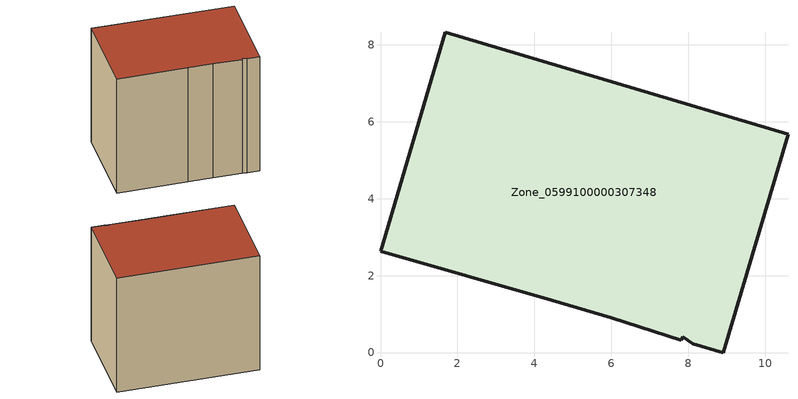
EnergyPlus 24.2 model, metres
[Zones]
Zone_0599100000307348
 floor ground (C_G): 7.81,0.32 6,0.91 4.45,1.36 0,2.63 1.68,8.32 10.59,5.68 8.9,0 8.12,0.23 7.85,0.41 z0.36
 wall outside (C_F): 10.59,5.68 1.68,8.32 0,2.63 4.45,1.36 6,0.91 7.81,0.32 7.85,0.41 8.12,0.23 8.9,0 10.59,5.68 z0.36:8.94
 roof outside (C_R): 0,2.63 4.45,1.36 6,0.91 7.81,0.32 7.85,0.41 8.12,0.23 8.9,0 10.59,5.68 1.68,8.32 z8.94
[BUILDING]
Pand.0599100000307348: North Axis=0; Terrain=City; Loads Convergence Tolerance Value=0.04; Temperature Convergence Tolerance Value=0.4; Solar Distribution=FullExterior; Maximum Number of Warmup Days=25; Minimum Number of Warmup Days=1
[Site:Location]
Rotterdam.The.Hague.AP_ZH_NLD Design_Conditions: Latitude=51.96; Longitude=4.45; Time Zone=1; Elevation=-4.5
[SITE:GROUNDTEMPERATURE:BUILDINGSURFACE]
18, 18, 18, 18, 18, 18, 18, 18, 18, 18, 18, 18
[MATERIAL] Thermal Absorptance=0.9; Solar Absorptance=0.7; Visible Absorptance=0.7
Name | Roughness | Thickness | Conductivity | Density | Specific Heat
G.TC.1975-1991 | MediumSmooth | 0.15 | 0.288461 | 540 | 1210
F.TC.1975-1991 | Rough | 0.3 | 0.230769 | 1920 | 840
R.TC.1975-1991 | MediumRough | 0.2 | 0.153846 | 1500 | 1000
[CONSTRUCTION]
C_G: G.TC.1975-1991
C_F: F.TC.1975-1991
C_R: R.TC.1975-1991
[ZONE]
Zone_0599100000307348: Type=1; Multiplier=1; Ceiling Height=Autocalculate; Volume=Autocalculate; Floor Area=autocalculate; Part of Total Floor Area=Yes
[ZONEINFILTRATION:DESIGNFLOWRATE]
Infil_Zone_0599100000307348: Zone or ZoneList or Space or SpaceList=Zone_0599100000307348; Schedule=AlwaysOn; Design Flow Rate Calculation Method=Flow/Area; Flow Rate per Floor Area=0.003; Constant Term Coefficient=1; Temperature Term Coefficient=0; Velocity Term Coefficient=0; Velocity Squared Term Coefficient=0
[HVACTEMPLATE:ZONE:IDEALLOADSAIRSYSTEM]
Zone_0599100000307348: Maximum Heating Supply Air Temperature=50; Minimum Cooling Supply Air Temperature=13; Maximum Heating Supply Air Humidity Ratio=0.0156; Minimum Cooling Supply Air Humidity Ratio=0.0077; Heating Limit=NoLimit; Cooling Limit=NoLimit; Dehumidification Control Type=ConstantSensibleHeatRatio; Cooling Sensible Heat Ratio=0.7; Dehumidification Setpoint=60; Humidification Control Type=None; Humidification Setpoint=30; Outdoor Air Method=None; Outdoor Air Flow Rate per Person=0.00944; Outdoor Air Flow Rate per Zone Floor Area=0; Outdoor Air Flow Rate per Zone=0; Demand Controlled Ventilation Type=None; Outdoor Air Economizer Type=NoEconomizer; Heat Recovery Type=None; Sensible Heat Recovery Effectiveness=0.7; Latent Heat Recovery Effectiveness=0.65
[ZONECONTROL:THERMOSTAT]
ThermostatControl_Zone_0599100000307348: Zone or ZoneList=Zone_0599100000307348; Control Type Schedule=DualSetpointControlType; Control 1=Thermostat_Zone_0599100000307348; Temperature Difference Between Cutout And Setpoint=0
[THERMOSTATSETPOINT:DUALSETPOINT]
Thermostat_Zone_0599100000307348: Heating Setpoint Temperature Schedule=HeatingSetpoint_Zone_0599100000307348; Cooling Setpoint Temperature Schedule=CoolingSetpoint_Zone_0599100000307348
[SCHEDULE:COMPACT]
HeatingSetpoint_Zone_0599100000307348: Through: 12/31, For: AllDays, Until: 24:00, 21
CoolingSetpoint_Zone_0599100000307348: Through: 12/31, For: AllDays, Until: 24:00, 24
DualSetpointControlType: Through: 12/31, For: AllDays, Until: 24:00, 4
AlwaysOn: Through: 12/31, For: AllDays, Until: 24:00, 1
